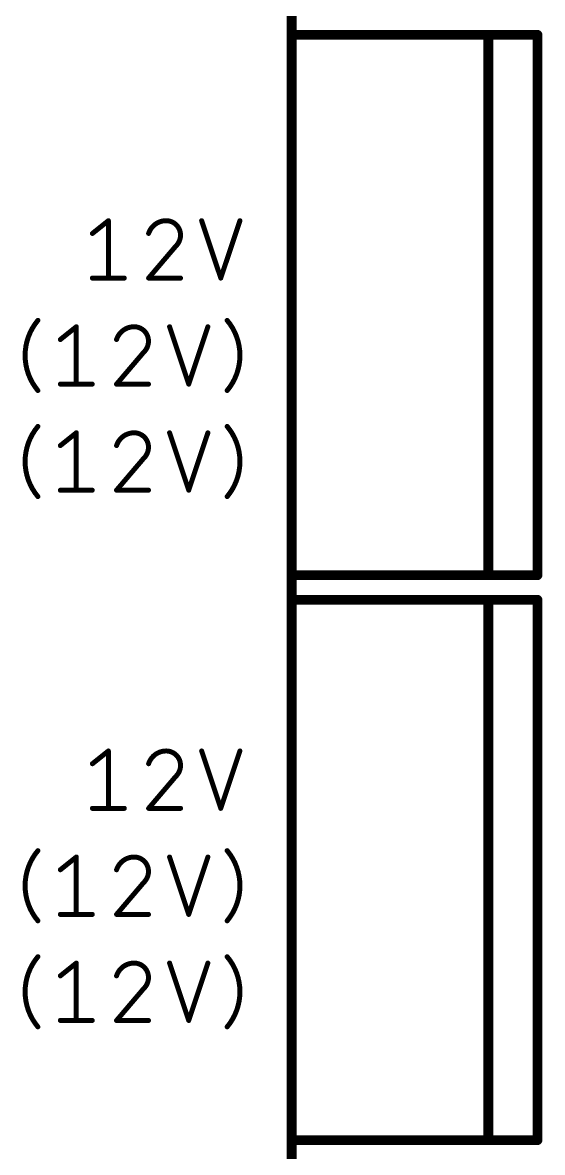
# Model space of a CAD drawing. Extents: x -18 to 127, y -8 to 112.
# Drawn here: x -5.47 to 5.1, y 62.75 to 85.75 of the extents above; entities that cross this region are included whole.
import ezdxf

# ---------------------------------------------------------------- set-up
doc = ezdxf.new("R2010")
doc.units = 0
doc.layers.add('21', color=253, linetype='CONTINUOUS')

msp = doc.modelspace()

# ---------------------------------------------------------------- linework, layer by layer
at = {"layer": '21'}
for points, const_width in [([(0, 0), (0, 104)], 0.2), ([(0, 74.5), (0, 85.5)], 0.2), ([(0, 85.5), (4, 85.5)], 0.2), ([(4, 85.5), (5, 85.5)], 0.2), ([(4, 85.5), (4, 74.5)], 0.2), ([(5, 85.5), (5, 74.5)], 0.2), ([(-4.0508, 81.4576), (-3.7263, 81.7172)], 0.1016), ([(-3.7263, 81.7172), (-3.7263, 80.5488)], 0.1016), ([(-1.8297, 81.7172), (-1.4403, 80.5488)], 0.1016), ([(-1.4403, 80.5488), (-1.0508, 81.7172)], 0.1016), ([(-2.3561, 81.1979), (-2.9078, 80.5488)], 0.1016), ([(-4.0508, 80.5488), (-3.4017, 80.5488)], 0.1016), ([(-2.9078, 80.5488), (-2.2587, 80.5488)], 0.1016), ([(-4.7026, 79.2986), (-4.3781, 79.5582)], 0.1016), ([(-4.3781, 79.5582), (-4.3781, 78.3898)], 0.1016), ([(-2.4815, 79.5582), (-2.0921, 78.3898)], 0.1016), ([(-2.0921, 78.3898), (-1.7026, 79.5582)], 0.1016), ([(-3.0079, 79.0389), (-3.5596, 78.3898)], 0.1016), ([(-4.7026, 78.3898), (-4.0535, 78.3898)], 0.1016), ([(-3.5596, 78.3898), (-2.9105, 78.3898)], 0.1016), ([(-4.7026, 77.1396), (-4.3781, 77.3992)], 0.1016), ([(-4.3781, 77.3992), (-4.3781, 76.2308)], 0.1016), ([(-2.4815, 77.3992), (-2.0921, 76.2308)], 0.1016), ([(-2.0921, 76.2308), (-1.7026, 77.3992)], 0.1016), ([(-3.0079, 76.8799), (-3.5596, 76.2308)], 0.1016), ([(-4.7026, 76.2308), (-4.0535, 76.2308)], 0.1016), ([(-3.5596, 76.2308), (-2.9105, 76.2308)], 0.1016), ([(4, 74.5), (0, 74.5)], 0.2), ([(5, 74.5), (4, 74.5)], 0.2), ([(0, 74), (4, 74)], 0.2), ([(0, 63), (0, 74)], 0.2), ([(4, 74), (5, 74)], 0.2), ([(4, 74), (4, 63)], 0.2), ([(5, 74), (5, 63)], 0.2), ([(-4.0508, 70.6626), (-3.7263, 70.9222)], 0.1016), ([(-3.7263, 70.9222), (-3.7263, 69.7538)], 0.1016), ([(-1.8297, 70.9222), (-1.4403, 69.7538)], 0.1016), ([(-1.4403, 69.7538), (-1.0508, 70.9222)], 0.1016), ([(-2.3561, 70.4029), (-2.9078, 69.7538)], 0.1016), ([(-4.0508, 69.7538), (-3.4017, 69.7538)], 0.1016), ([(-2.9078, 69.7538), (-2.2587, 69.7538)], 0.1016), ([(-4.7026, 68.5036), (-4.3781, 68.7632)], 0.1016), ([(-4.3781, 68.7632), (-4.3781, 67.5948)], 0.1016), ([(-2.4815, 68.7632), (-2.0921, 67.5948)], 0.1016), ([(-2.0921, 67.5948), (-1.7026, 68.7632)], 0.1016), ([(-3.0079, 68.2439), (-3.5596, 67.5948)], 0.1016), ([(-4.7026, 67.5948), (-4.0535, 67.5948)], 0.1016), ([(-3.5596, 67.5948), (-2.9105, 67.5948)], 0.1016), ([(-4.7026, 66.3446), (-4.3781, 66.6042)], 0.1016), ([(-4.3781, 66.6042), (-4.3781, 65.4358)], 0.1016), ([(-2.4815, 66.6042), (-2.0921, 65.4358)], 0.1016), ([(-2.0921, 65.4358), (-1.7026, 66.6042)], 0.1016), ([(-3.0079, 66.0849), (-3.5596, 65.4358)], 0.1016), ([(-4.7026, 65.4358), (-4.0535, 65.4358)], 0.1016), ([(-3.5596, 65.4358), (-2.9105, 65.4358)], 0.1016), ([(4, 63), (0, 63)], 0.2), ([(5, 63), (4, 63)], 0.2)]:
    msp.add_lwpolyline(points, dxfattribs=dict(at, const_width=const_width))
for points, const_width in [([(0.05, 85.5, 1), (-0.05, 85.5)], 0.1), ([(0, 85.55, 1), (0, 85.45)], 0.1), ([(4, 85.55, 1), (4, 85.45)], 0.1), ([(4.05, 85.5, 1), (3.95, 85.5)], 0.1), ([(4, 85.45, 1), (4, 85.55)], 0.1), ([(5.05, 85.5, 1), (4.95, 85.5)], 0.1), ([(5, 85.45, 1), (5, 85.55)], 0.1), ([(-3.7009, 81.7172, 1), (-3.7517, 81.7172)], 0.0508), ([(-3.7104, 81.6974, 1), (-3.7421, 81.737)], 0.0508), ([(-2.5508, 81.7172, 0.3252), (-2.9078, 81.4576)], 0.1016), ([(-2.2587, 81.4251, 0.4142), (-2.5508, 81.7172)], 0.1016), ([(-2.5508, 81.7426, 1), (-2.5508, 81.6918)], 0.0508), ([(-2.5508, 81.6918, 1), (-2.5508, 81.7426)], 0.0508), ([(-1.8056, 81.7252, 1), (-1.8538, 81.7092)], 0.0508), ([(-1.0267, 81.7092, 1), (-1.0749, 81.7252)], 0.0508), ([(-4.0667, 81.4774, 1), (-4.0349, 81.4377)], 0.0508), ([(-2.932, 81.4654, 1), (-2.8837, 81.4497)], 0.0508), ([(-2.3561, 81.1979, 0.2053), (-2.2587, 81.4251)], 0.1016), ([(-2.2333, 81.4251, 1), (-2.2841, 81.4251)], 0.0508), ([(-2.2841, 81.4251, 1), (-2.2333, 81.4251)], 0.0508), ([(-2.3736, 81.2163, 1), (-2.3386, 81.1795)], 0.0508), ([(-2.3367, 81.1815, 1), (-2.3754, 81.2144)], 0.0508), ([(-4.0508, 80.5742, 1), (-4.0508, 80.5234)], 0.0508), ([(-3.7517, 80.5488, 1), (-3.7009, 80.5488)], 0.0508), ([(-3.4017, 80.5234, 1), (-3.4017, 80.5742)], 0.0508), ([(-2.9272, 80.5653, 1), (-2.8885, 80.5323)], 0.0508), ([(-2.9078, 80.5742, 1), (-2.9078, 80.5234)], 0.0508), ([(-2.2587, 80.5234, 1), (-2.2587, 80.5742)], 0.0508), ([(-1.4644, 80.5568, 1), (-1.4162, 80.5408)], 0.0508), ([(-1.4644, 80.5408, 1), (-1.4162, 80.5568)], 0.0508), ([(-5.1597, 79.688, 0.1762), (-5.4193, 78.974)], 0.1016), ([(-5.1402, 79.6717, 1), (-5.1792, 79.7043)], 0.0508), ([(-4.3527, 79.5582, 1), (-4.4035, 79.5582)], 0.0508), ([(-4.3622, 79.5384, 1), (-4.3939, 79.578)], 0.0508), ([(-3.2026, 79.5582, 0.3252), (-3.5596, 79.2986)], 0.1016), ([(-2.9105, 79.2661, 0.4142), (-3.2026, 79.5582)], 0.1016), ([(-3.2026, 79.5836, 1), (-3.2026, 79.5328)], 0.0508), ([(-3.2026, 79.5328, 1), (-3.2026, 79.5836)], 0.0508), ([(-2.4574, 79.5662, 1), (-2.5056, 79.5502)], 0.0508), ([(-1.6785, 79.5502, 1), (-1.7267, 79.5662)], 0.0508), ([(-1.0508, 78.974, 0.1762), (-1.3104, 79.688)], 0.1016), ([(-1.291, 79.7043, 1), (-1.3299, 79.6717)], 0.0508), ([(-4.7185, 79.3184, 1), (-4.6868, 79.2787)], 0.0508), ([(-3.5838, 79.3064, 1), (-3.5355, 79.2907)], 0.0508), ([(-3.0079, 79.0389, 0.2053), (-2.9105, 79.2661)], 0.1016), ([(-2.8851, 79.2661, 1), (-2.9359, 79.2661)], 0.0508), ([(-2.9359, 79.2661, 1), (-2.8851, 79.2661)], 0.0508), ([(-5.4193, 78.974, 0.1762), (-5.1597, 78.26)], 0.1016), ([(-5.3939, 78.974, 1), (-5.4447, 78.974)], 0.0508), ([(-5.4447, 78.974, 1), (-5.3939, 78.974)], 0.0508), ([(-3.0254, 79.0573, 1), (-2.9904, 79.0205)], 0.0508), ([(-2.9885, 79.0225, 1), (-3.0272, 79.0554)], 0.0508), ([(-1.3104, 78.26, 0.1762), (-1.0508, 78.974)], 0.1016), ([(-1.0254, 78.974, 1), (-1.0762, 78.974)], 0.0508), ([(-1.0762, 78.974, 1), (-1.0254, 78.974)], 0.0508), ([(-4.7026, 78.4152, 1), (-4.7026, 78.3644)], 0.0508), ([(-4.0535, 78.3644, 1), (-4.0535, 78.4152)], 0.0508), ([(-3.579, 78.4063, 1), (-3.5403, 78.3733)], 0.0508), ([(-3.5596, 78.4152, 1), (-3.5596, 78.3644)], 0.0508), ([(-2.9105, 78.3644, 1), (-2.9105, 78.4152)], 0.0508), ([(-5.1792, 78.2437, 1), (-5.1402, 78.2763)], 0.0508), ([(-4.4035, 78.3898, 1), (-4.3527, 78.3898)], 0.0508), ([(-2.1162, 78.3978, 1), (-2.068, 78.3818)], 0.0508), ([(-2.1162, 78.3818, 1), (-2.068, 78.3978)], 0.0508), ([(-1.3299, 78.2763, 1), (-1.291, 78.2437)], 0.0508), ([(-5.1597, 77.529, 0.1762), (-5.4193, 76.815)], 0.1016), ([(-5.1402, 77.5127, 1), (-5.1792, 77.5453)], 0.0508), ([(-1.0508, 76.815, 0.1762), (-1.3104, 77.529)], 0.1016), ([(-1.291, 77.5453, 1), (-1.3299, 77.5127)], 0.0508), ([(-4.3527, 77.3992, 1), (-4.4035, 77.3992)], 0.0508), ([(-4.3622, 77.3794, 1), (-4.3939, 77.419)], 0.0508), ([(-3.2026, 77.3992, 0.3252), (-3.5596, 77.1396)], 0.1016), ([(-2.9105, 77.1071, 0.4142), (-3.2026, 77.3992)], 0.1016), ([(-3.2026, 77.4246, 1), (-3.2026, 77.3738)], 0.0508), ([(-3.2026, 77.3738, 1), (-3.2026, 77.4246)], 0.0508), ([(-2.4574, 77.4072, 1), (-2.5056, 77.3912)], 0.0508), ([(-1.6785, 77.3912, 1), (-1.7267, 77.4072)], 0.0508), ([(-4.7185, 77.1594, 1), (-4.6868, 77.1197)], 0.0508), ([(-3.5838, 77.1474, 1), (-3.5355, 77.1317)], 0.0508), ([(-3.0079, 76.8799, 0.2053), (-2.9105, 77.1071)], 0.1016), ([(-2.8851, 77.1071, 1), (-2.9359, 77.1071)], 0.0508), ([(-2.9359, 77.1071, 1), (-2.8851, 77.1071)], 0.0508), ([(-5.4193, 76.815, 0.1762), (-5.1597, 76.101)], 0.1016), ([(-5.3939, 76.815, 1), (-5.4447, 76.815)], 0.0508), ([(-5.4447, 76.815, 1), (-5.3939, 76.815)], 0.0508), ([(-3.0254, 76.8983, 1), (-2.9904, 76.8615)], 0.0508), ([(-2.9885, 76.8635, 1), (-3.0272, 76.8964)], 0.0508), ([(-1.3104, 76.101, 0.1762), (-1.0508, 76.815)], 0.1016), ([(-1.0254, 76.815, 1), (-1.0762, 76.815)], 0.0508), ([(-1.0762, 76.815, 1), (-1.0254, 76.815)], 0.0508), ([(-5.1792, 76.0847, 1), (-5.1402, 76.1173)], 0.0508), ([(-4.7026, 76.2562, 1), (-4.7026, 76.2054)], 0.0508), ([(-4.4035, 76.2308, 1), (-4.3527, 76.2308)], 0.0508), ([(-4.0535, 76.2054, 1), (-4.0535, 76.2562)], 0.0508), ([(-3.579, 76.2473, 1), (-3.5403, 76.2143)], 0.0508), ([(-3.5596, 76.2562, 1), (-3.5596, 76.2054)], 0.0508), ([(-2.9105, 76.2054, 1), (-2.9105, 76.2562)], 0.0508), ([(-2.1162, 76.2388, 1), (-2.068, 76.2228)], 0.0508), ([(-2.1162, 76.2228, 1), (-2.068, 76.2388)], 0.0508), ([(-1.3299, 76.1173, 1), (-1.291, 76.0847)], 0.0508), ([(0, 74.55, 1), (0, 74.45)], 0.1), ([(-0.05, 74.5, 1), (0.05, 74.5)], 0.1), ([(4, 74.55, 1), (4, 74.45)], 0.1), ([(3.95, 74.5, 1), (4.05, 74.5)], 0.1), ([(4, 74.45, 1), (4, 74.55)], 0.1), ([(4.95, 74.5, 1), (5.05, 74.5)], 0.1), ([(5, 74.45, 1), (5, 74.55)], 0.1), ([(0, 74.05, 1), (0, 73.95)], 0.1), ([(0.05, 74, 1), (-0.05, 74)], 0.1), ([(4, 74.05, 1), (4, 73.95)], 0.1), ([(4.05, 74, 1), (3.95, 74)], 0.1), ([(4, 73.95, 1), (4, 74.05)], 0.1), ([(5.05, 74, 1), (4.95, 74)], 0.1), ([(5, 73.95, 1), (5, 74.05)], 0.1), ([(-3.7009, 70.9222, 1), (-3.7517, 70.9222)], 0.0508), ([(-3.7104, 70.9024, 1), (-3.7421, 70.942)], 0.0508), ([(-2.5508, 70.9222, 0.3252), (-2.9078, 70.6626)], 0.1016), ([(-2.2587, 70.6301, 0.4142), (-2.5508, 70.9222)], 0.1016), ([(-2.5508, 70.9476, 1), (-2.5508, 70.8968)], 0.0508), ([(-2.5508, 70.8968, 1), (-2.5508, 70.9476)], 0.0508), ([(-1.8056, 70.9302, 1), (-1.8538, 70.9142)], 0.0508), ([(-1.0267, 70.9142, 1), (-1.0749, 70.9302)], 0.0508), ([(-4.0667, 70.6824, 1), (-4.0349, 70.6427)], 0.0508), ([(-2.932, 70.6704, 1), (-2.8837, 70.6547)], 0.0508), ([(-2.3561, 70.4029, 0.2053), (-2.2587, 70.6301)], 0.1016), ([(-2.2333, 70.6301, 1), (-2.2841, 70.6301)], 0.0508), ([(-2.2841, 70.6301, 1), (-2.2333, 70.6301)], 0.0508), ([(-2.3736, 70.4213, 1), (-2.3386, 70.3845)], 0.0508), ([(-2.3367, 70.3865, 1), (-2.3754, 70.4194)], 0.0508), ([(-4.0508, 69.7792, 1), (-4.0508, 69.7284)], 0.0508), ([(-3.7517, 69.7538, 1), (-3.7009, 69.7538)], 0.0508), ([(-3.4017, 69.7284, 1), (-3.4017, 69.7792)], 0.0508), ([(-2.9272, 69.7703, 1), (-2.8885, 69.7373)], 0.0508), ([(-2.9078, 69.7792, 1), (-2.9078, 69.7284)], 0.0508), ([(-2.2587, 69.7284, 1), (-2.2587, 69.7792)], 0.0508), ([(-1.4644, 69.7618, 1), (-1.4162, 69.7458)], 0.0508), ([(-1.4644, 69.7458, 1), (-1.4162, 69.7618)], 0.0508), ([(-5.1597, 68.893, 0.1762), (-5.4193, 68.179)], 0.1016), ([(-5.1402, 68.8767, 1), (-5.1792, 68.9093)], 0.0508), ([(-4.3527, 68.7632, 1), (-4.4035, 68.7632)], 0.0508), ([(-4.3622, 68.7434, 1), (-4.3939, 68.783)], 0.0508), ([(-3.2026, 68.7632, 0.3252), (-3.5596, 68.5036)], 0.1016), ([(-2.9105, 68.4711, 0.4142), (-3.2026, 68.7632)], 0.1016), ([(-3.2026, 68.7886, 1), (-3.2026, 68.7378)], 0.0508), ([(-3.2026, 68.7378, 1), (-3.2026, 68.7886)], 0.0508), ([(-2.4574, 68.7712, 1), (-2.5056, 68.7552)], 0.0508), ([(-1.6785, 68.7552, 1), (-1.7267, 68.7712)], 0.0508), ([(-1.0508, 68.179, 0.1762), (-1.3104, 68.893)], 0.1016), ([(-1.291, 68.9093, 1), (-1.3299, 68.8767)], 0.0508), ([(-4.7185, 68.5234, 1), (-4.6868, 68.4837)], 0.0508), ([(-3.5838, 68.5114, 1), (-3.5355, 68.4957)], 0.0508), ([(-3.0079, 68.2439, 0.2053), (-2.9105, 68.4711)], 0.1016), ([(-2.8851, 68.4711, 1), (-2.9359, 68.4711)], 0.0508), ([(-2.9359, 68.4711, 1), (-2.8851, 68.4711)], 0.0508), ([(-5.4193, 68.179, 0.1762), (-5.1597, 67.465)], 0.1016), ([(-5.3939, 68.179, 1), (-5.4447, 68.179)], 0.0508), ([(-5.4447, 68.179, 1), (-5.3939, 68.179)], 0.0508), ([(-3.0254, 68.2623, 1), (-2.9904, 68.2255)], 0.0508), ([(-2.9885, 68.2275, 1), (-3.0272, 68.2604)], 0.0508), ([(-1.3104, 67.465, 0.1762), (-1.0508, 68.179)], 0.1016), ([(-1.0254, 68.179, 1), (-1.0762, 68.179)], 0.0508), ([(-1.0762, 68.179, 1), (-1.0254, 68.179)], 0.0508), ([(-4.7026, 67.6202, 1), (-4.7026, 67.5694)], 0.0508), ([(-4.4035, 67.5948, 1), (-4.3527, 67.5948)], 0.0508), ([(-4.0535, 67.5694, 1), (-4.0535, 67.6202)], 0.0508), ([(-3.579, 67.6113, 1), (-3.5403, 67.5783)], 0.0508), ([(-3.5596, 67.6202, 1), (-3.5596, 67.5694)], 0.0508), ([(-2.9105, 67.5694, 1), (-2.9105, 67.6202)], 0.0508), ([(-2.1162, 67.6028, 1), (-2.068, 67.5868)], 0.0508), ([(-2.1162, 67.5868, 1), (-2.068, 67.6028)], 0.0508), ([(-5.1792, 67.4487, 1), (-5.1402, 67.4813)], 0.0508), ([(-1.3299, 67.4813, 1), (-1.291, 67.4487)], 0.0508), ([(-5.1597, 66.734, 0.1762), (-5.4193, 66.02)], 0.1016), ([(-5.1402, 66.7177, 1), (-5.1792, 66.7503)], 0.0508), ([(-1.0508, 66.02, 0.1762), (-1.3104, 66.734)], 0.1016), ([(-1.291, 66.7503, 1), (-1.3299, 66.7177)], 0.0508), ([(-4.3527, 66.6042, 1), (-4.4035, 66.6042)], 0.0508), ([(-4.3622, 66.5844, 1), (-4.3939, 66.624)], 0.0508), ([(-3.2026, 66.6042, 0.3252), (-3.5596, 66.3446)], 0.1016), ([(-2.9105, 66.3121, 0.4142), (-3.2026, 66.6042)], 0.1016), ([(-3.2026, 66.6296, 1), (-3.2026, 66.5788)], 0.0508), ([(-3.2026, 66.5788, 1), (-3.2026, 66.6296)], 0.0508), ([(-2.4574, 66.6122, 1), (-2.5056, 66.5962)], 0.0508), ([(-1.6785, 66.5962, 1), (-1.7267, 66.6122)], 0.0508), ([(-4.7185, 66.3644, 1), (-4.6868, 66.3247)], 0.0508), ([(-3.5838, 66.3524, 1), (-3.5355, 66.3367)], 0.0508), ([(-3.0079, 66.0849, 0.2053), (-2.9105, 66.3121)], 0.1016), ([(-2.8851, 66.3121, 1), (-2.9359, 66.3121)], 0.0508), ([(-2.9359, 66.3121, 1), (-2.8851, 66.3121)], 0.0508), ([(-5.4193, 66.02, 0.1762), (-5.1597, 65.306)], 0.1016), ([(-5.3939, 66.02, 1), (-5.4447, 66.02)], 0.0508), ([(-5.4447, 66.02, 1), (-5.3939, 66.02)], 0.0508), ([(-3.0254, 66.1033, 1), (-2.9904, 66.0665)], 0.0508), ([(-2.9885, 66.0685, 1), (-3.0272, 66.1014)], 0.0508), ([(-1.3104, 65.306, 0.1762), (-1.0508, 66.02)], 0.1016), ([(-1.0254, 66.02, 1), (-1.0762, 66.02)], 0.0508), ([(-1.0762, 66.02, 1), (-1.0254, 66.02)], 0.0508), ([(-5.1792, 65.2897, 1), (-5.1402, 65.3223)], 0.0508), ([(-4.7026, 65.4612, 1), (-4.7026, 65.4104)], 0.0508), ([(-4.4035, 65.4358, 1), (-4.3527, 65.4358)], 0.0508), ([(-4.0535, 65.4104, 1), (-4.0535, 65.4612)], 0.0508), ([(-3.579, 65.4523, 1), (-3.5403, 65.4193)], 0.0508), ([(-3.5596, 65.4612, 1), (-3.5596, 65.4104)], 0.0508), ([(-2.9105, 65.4104, 1), (-2.9105, 65.4612)], 0.0508), ([(-2.1162, 65.4438, 1), (-2.068, 65.4278)], 0.0508), ([(-2.1162, 65.4278, 1), (-2.068, 65.4438)], 0.0508), ([(-1.3299, 65.3223, 1), (-1.291, 65.2897)], 0.0508), ([(0, 63.05, 1), (0, 62.95)], 0.1), ([(-0.05, 63, 1), (0.05, 63)], 0.1), ([(4, 63.05, 1), (4, 62.95)], 0.1), ([(3.95, 63, 1), (4.05, 63)], 0.1), ([(4, 62.95, 1), (4, 63.05)], 0.1), ([(4.95, 63, 1), (5.05, 63)], 0.1), ([(5, 62.95, 1), (5, 63.05)], 0.1)]:
    msp.add_lwpolyline(points, format="xyb", dxfattribs=dict(at, const_width=const_width))

doc.saveas('drawing.dxf')
